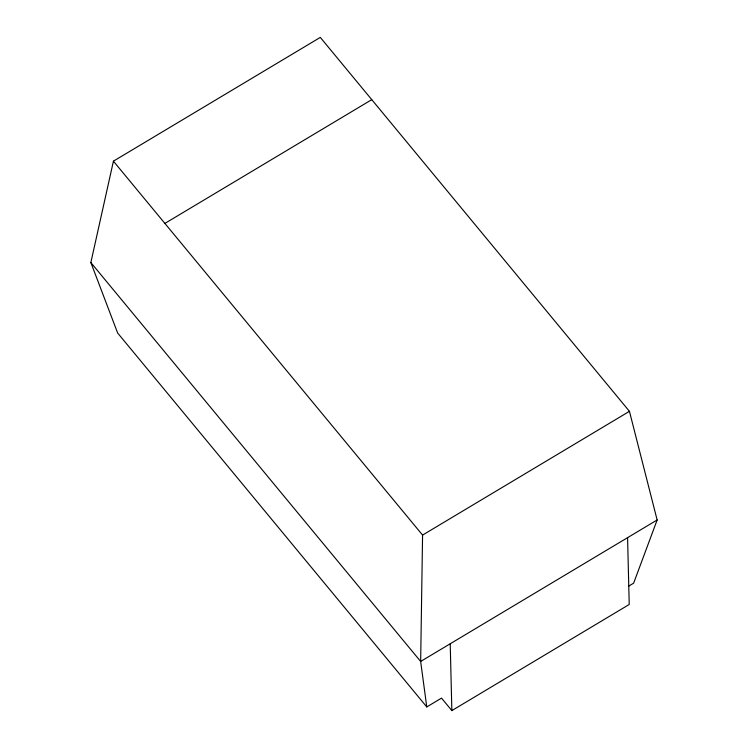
<?xml version="1.0" encoding="UTF-8"?>
<svg xmlns="http://www.w3.org/2000/svg" width="748" height="748" viewBox="0 0 748 748"><rect width="100%" height="100%" fill="white"/><g stroke="black" fill="none" stroke-linecap="round" stroke-linejoin="round"><path stroke-width="1.12" d="M628.722 586.105L633.64 583.169L657.146 519.972L629.442 411.325L320.294 37.4L113.425 161.166L422.573 535.091L420.656 661.456L426.771 706.935L441.526 698.108L451.848 710.6L629.218 604.487L627.581 537.662M426.771 706.935L117.632 333L90.854 262.548L113.425 161.166M164.897 223.418L371.765 99.652M422.573 535.091L629.442 411.325M657.146 519.972L420.656 661.456L90.854 262.548M450.212 643.776L451.848 710.6"/></g></svg>
